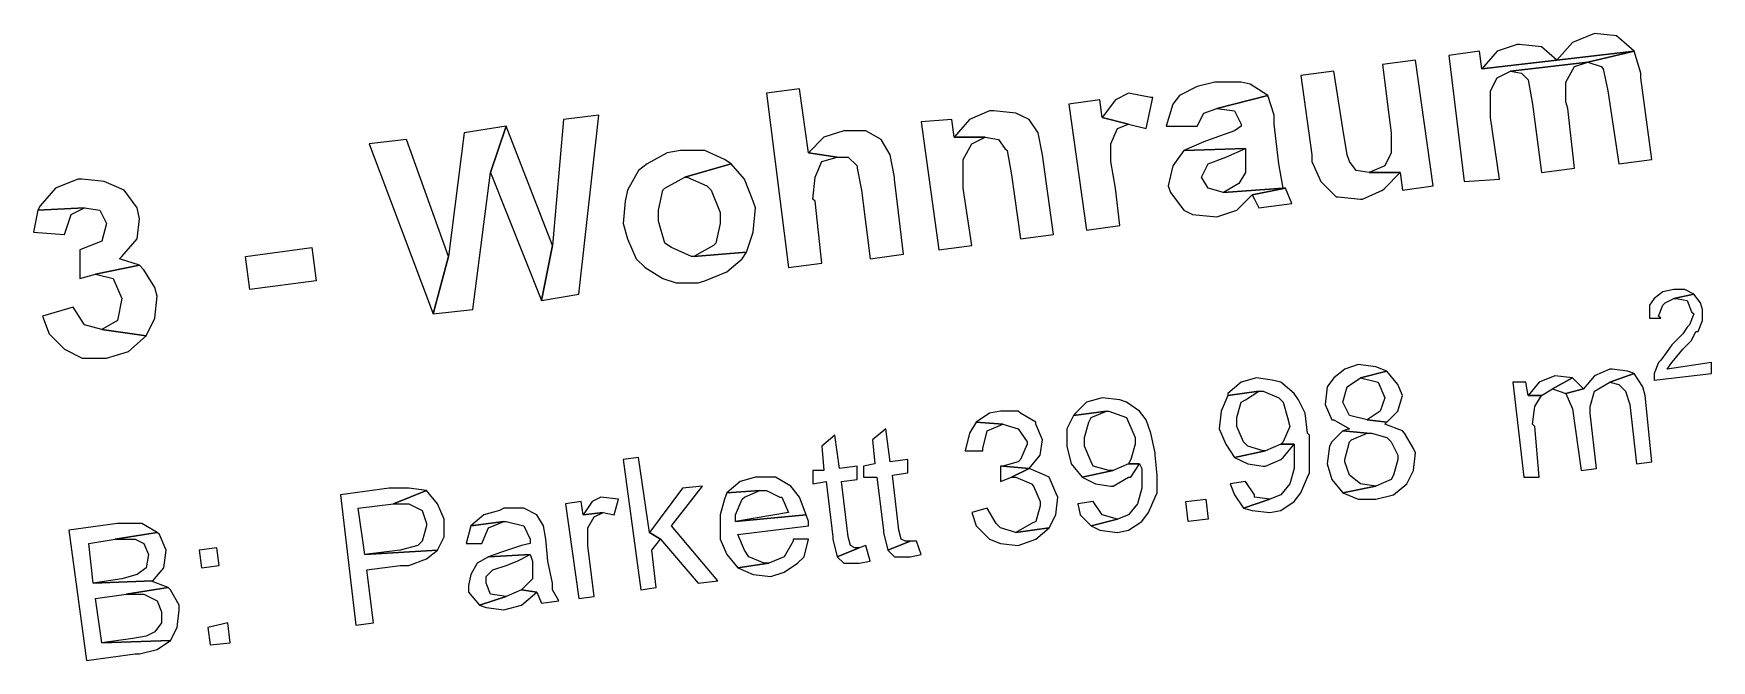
# Model space of a CAD drawing. Header units: metres. Extents: x 2713679.5 to 2713747.3, y 1226017.1 to 1226104.2.
# Drawn here: x 2713732.168 to 2713733.119, y 1226034.409 to 1226034.764 of the extents above; entities that cross this region are included whole.
import ezdxf

# ---------------------------------------------------------------- set-up
doc = ezdxf.new("R2010")
doc.units = ezdxf.units.M
doc.header["$MEASUREMENT"] = 0
doc.layers.add('texte', color=7, linetype='Continuous', true_color=0x000000)

msp = doc.modelspace()

# ---------------------------------------------------------------- linework, layer by layer
at = {"layer": 'texte'}
for points in [[(2713733.01049, 1226034.75814), (2713733.00923, 1226034.75814), (2713732.99797, 1226034.75438), (2713732.9892, 1226034.74437), (2713733.03177, 1226034.74938), (2713733.023, 1226034.75689)], [(2713733.05305, 1226034.7644), (2713733.04053, 1226034.75939), (2713733.04053, 1226034.75939), (2713733.03177, 1226034.74938), (2713733.07558, 1226034.75438), (2713733.06682, 1226034.7619), (2713733.06557, 1226034.76315)], [(2713732.95165, 1226034.74938), (2713732.93287, 1226034.74687), (2713732.93662, 1226034.71683), (2713732.93788, 1226034.70806), (2713732.93788, 1226034.6968), (2713732.93412, 1226034.68929), (2713732.92536, 1226034.68553), (2713732.94288, 1226034.68553), (2713732.94414, 1226034.67552), (2713732.96166, 1226034.67802)], [(2713732.98795, 1226034.75438), (2713732.97043, 1226034.75188), (2713732.97919, 1226034.68052), (2713732.99922, 1226034.68177), (2713732.99421, 1226034.71683), (2713732.99421, 1226034.71933), (2713732.99421, 1226034.73185), (2713732.99797, 1226034.73936), (2713733.00548, 1226034.74312), (2713733.04929, 1226034.74813), (2713733.07558, 1226034.75438), (2713733.03177, 1226034.74938), (2713732.9892, 1226034.74437)], [(2713733.04929, 1226034.74813), (2713733.00548, 1226034.74312), (2713733.01174, 1226034.74187), (2713733.01549, 1226034.73811), (2713733.01549, 1226034.73811), (2713733.018, 1226034.72434), (2713733.023, 1226034.68553), (2713733.04178, 1226034.68803), (2713733.03803, 1226034.72184), (2713733.03678, 1226034.72559), (2713733.03678, 1226034.73686), (2713733.04178, 1226034.74562)], [(2713733.07558, 1226034.75438), (2713733.04929, 1226034.74813), (2713733.05681, 1226034.74562), (2713733.05806, 1226034.74437), (2713733.06056, 1226034.73185), (2713733.06682, 1226034.69054), (2713733.0856, 1226034.69304), (2713733.07934, 1226034.73936), (2713733.07934, 1226034.74187)], [(2713732.83772, 1226034.73686), (2713732.82771, 1226034.73435), (2713732.81769, 1226034.72935), (2713732.81394, 1226034.72434), (2713732.81018, 1226034.71182), (2713732.82771, 1226034.71182), (2713732.83147, 1226034.71933), (2713732.83898, 1226034.72184), (2713732.86777, 1226034.72935), (2713732.85775, 1226034.73561), (2713732.85275, 1226034.73686)], [(2713732.90533, 1226034.74312), (2713732.88655, 1226034.74061), (2713732.89281, 1226034.69555), (2713732.89281, 1226034.69179), (2713732.89782, 1226034.68052), (2713732.90658, 1226034.67176), (2713732.90783, 1226034.67176), (2713732.92035, 1226034.67051), (2713732.9216, 1226034.67051), (2713732.93287, 1226034.67552), (2713732.93412, 1226034.67677), (2713732.94288, 1226034.68553), (2713732.92536, 1226034.68553), (2713732.91785, 1226034.68678), (2713732.91409, 1226034.69179), (2713732.91284, 1226034.69555), (2713732.91033, 1226034.71057)], [(2713732.60237, 1226034.7331), (2713732.58359, 1226034.7306), (2713732.59611, 1226034.6317), (2713732.61489, 1226034.6342), (2713732.61113, 1226034.66926), (2713732.60988, 1226034.67051), (2713732.61113, 1226034.68303), (2713732.61489, 1226034.69179), (2713732.62365, 1226034.69429), (2713732.60738, 1226034.6968)], [(2713732.7889, 1226034.7306), (2713732.78139, 1226034.72684), (2713732.77388, 1226034.71683), (2713732.7889, 1226034.71307), (2713732.79892, 1226034.71057), (2713732.80267, 1226034.72809), (2713732.80142, 1226034.72809)], [(2713732.86777, 1226034.72935), (2713732.83898, 1226034.72184), (2713732.84899, 1226034.72058), (2713732.85275, 1226034.71307), (2713732.85275, 1226034.71182), (2713732.84899, 1226034.70932), (2713732.83522, 1226034.70431), (2713732.83147, 1226034.70306), (2713732.8202, 1226034.69805), (2713732.85525, 1226034.6993), (2713732.85525, 1226034.69555), (2713732.85525, 1226034.68553), (2713732.8515, 1226034.67927), (2713732.84273, 1226034.67426), (2713732.87653, 1226034.67677), (2713732.87403, 1226034.69054), (2713732.87153, 1226034.71307), (2713732.87153, 1226034.71808)], [(2713732.48845, 1226034.71808), (2713732.46842, 1226034.71558), (2713732.46216, 1226034.64422), (2713732.4559, 1226034.61292), (2713732.47718, 1226034.61668)], [(2713732.71254, 1226034.72058), (2713732.71003, 1226034.72058), (2713732.69876, 1226034.71558), (2713732.69, 1226034.70556), (2713732.70753, 1226034.70556), (2713732.71504, 1226034.70431), (2713732.71879, 1226034.6993), (2713732.72005, 1226034.69805), (2713732.72255, 1226034.68428), (2713732.72756, 1226034.64797), (2713732.74634, 1226034.65048), (2713732.74008, 1226034.69555), (2713732.73757, 1226034.70806), (2713732.73257, 1226034.71558), (2713732.72505, 1226034.71933)], [(2713732.77263, 1226034.72684), (2713732.7551, 1226034.72434), (2713732.76511, 1226034.65298), (2713732.78389, 1226034.65549), (2713732.78139, 1226034.67677), (2713732.77889, 1226034.69179), (2713732.77889, 1226034.70181), (2713732.78264, 1226034.71057), (2713732.7889, 1226034.71307), (2713732.77388, 1226034.71683)], [(2713732.43587, 1226034.71182), (2713732.41208, 1226034.70806), (2713732.40332, 1226034.63796), (2713732.39456, 1226034.60541), (2713732.41709, 1226034.60791), (2713732.4271, 1226034.68553)], [(2713732.43587, 1226034.71182), (2713732.4271, 1226034.68553), (2713732.4559, 1226034.61292), (2713732.46216, 1226034.64422)], [(2713732.62741, 1226034.70932), (2713732.62741, 1226034.70932), (2713732.61614, 1226034.70556), (2713732.60738, 1226034.6968), (2713732.62365, 1226034.69429), (2713732.62991, 1226034.69429), (2713732.63492, 1226034.68929), (2713732.63492, 1226034.68803), (2713732.63742, 1226034.67552), (2713732.64243, 1226034.63671), (2713732.66121, 1226034.63921), (2713732.6562, 1226034.68177), (2713732.6562, 1226034.68303), (2713732.6537, 1226034.69555), (2713732.64869, 1226034.70431), (2713732.63993, 1226034.70932)], [(2713732.68875, 1226034.71558), (2713732.67122, 1226034.71432), (2713732.68124, 1226034.64171), (2713732.70002, 1226034.64422), (2713732.69501, 1226034.67677), (2713732.69501, 1226034.68177), (2713732.69501, 1226034.69304), (2713732.70002, 1226034.70181), (2713732.70753, 1226034.70556), (2713732.69, 1226034.70556)], [(2713732.37953, 1226034.70431), (2713732.35825, 1226034.70181), (2713732.39456, 1226034.60541), (2713732.40332, 1226034.63796)], [(2713732.8202, 1226034.69805), (2713732.81394, 1226034.68929), (2713732.81143, 1226034.67802), (2713732.81269, 1226034.67426), (2713732.8202, 1226034.66425), (2713732.82521, 1226034.66174), (2713732.83898, 1226034.66049), (2713732.85024, 1226034.66425), (2713732.85901, 1226034.67301), (2713732.87779, 1226034.67677), (2713732.87653, 1226034.67677), (2713732.84273, 1226034.67426), (2713732.83397, 1226034.67677), (2713732.83021, 1226034.68303), (2713732.83397, 1226034.69054), (2713732.84398, 1226034.69429), (2713732.85525, 1226034.6993)], [(2713732.53477, 1226034.69805), (2713732.52726, 1226034.6968), (2713732.51599, 1226034.69054), (2713732.51098, 1226034.68678), (2713732.50472, 1226034.67552), (2713732.50347, 1226034.66926), (2713732.50222, 1226034.65674), (2713732.50472, 1226034.64797), (2713732.50973, 1226034.63671), (2713732.51474, 1226034.6317), (2713732.52475, 1226034.62544), (2713732.53226, 1226034.62294), (2713732.54478, 1226034.62294), (2713732.54854, 1226034.62419), (2713732.56106, 1226034.6292), (2713732.56982, 1226034.63671), (2713732.57232, 1226034.64046), (2713732.54228, 1226034.63796), (2713732.54103, 1226034.63796), (2713732.52976, 1226034.64297), (2713732.526, 1226034.64547), (2713732.52225, 1226034.65799), (2713732.52225, 1226034.66425), (2713732.52475, 1226034.67552), (2713732.526, 1226034.67677), (2713732.53727, 1226034.68303), (2713732.56356, 1226034.69054), (2713732.5598, 1226034.69304), (2713732.54854, 1226034.69805)], [(2713732.56356, 1226034.69054), (2713732.53727, 1226034.68303), (2713732.53852, 1226034.68303), (2713732.54979, 1226034.67802), (2713732.55229, 1226034.67552), (2713732.5573, 1226034.663), (2713732.5573, 1226034.65674), (2713732.5548, 1226034.64547), (2713732.55355, 1226034.64422), (2713732.54228, 1226034.63796), (2713732.57232, 1226034.64046), (2713732.57608, 1226034.65173), (2713732.57733, 1226034.6655), (2713732.57608, 1226034.66926), (2713732.57107, 1226034.68177)], [(2713732.1955, 1226034.68177), (2713732.193, 1226034.68177), (2713732.18048, 1226034.67677), (2713732.18048, 1226034.67677), (2713732.17172, 1226034.66675), (2713732.17047, 1226034.66425), (2713732.19676, 1226034.6655), (2713732.20552, 1226034.66425), (2713732.20928, 1226034.65674), (2713732.20677, 1226034.64672), (2713732.19425, 1226034.64171), (2713732.19425, 1226034.62544), (2713732.20302, 1226034.62794), (2713732.22805, 1226034.63295), (2713732.21679, 1226034.63671), (2713732.21804, 1226034.63796), (2713732.2268, 1226034.64797), (2713732.22805, 1226034.65924), (2713732.2268, 1226034.6655), (2713732.21929, 1226034.67552), (2713732.20802, 1226034.68052)], [(2713732.87779, 1226034.67677), (2713732.85901, 1226034.67301), (2713732.86026, 1226034.67051), (2713732.86276, 1226034.6655), (2713732.88154, 1226034.668)], [(2713732.17047, 1226034.66425), (2713732.16796, 1226034.65173), (2713732.18549, 1226034.65048), (2713732.18924, 1226034.66174), (2713732.19676, 1226034.6655)], [(2713732.29065, 1226034.61918), (2713732.28814, 1226034.63796), (2713732.3257, 1226034.64297), (2713732.3282, 1226034.62419), (2713732.29065, 1226034.61918)], [(2713732.22805, 1226034.63295), (2713732.20302, 1226034.62794), (2713732.21303, 1226034.62544), (2713732.21804, 1226034.61417), (2713732.21804, 1226034.61417), (2713732.21553, 1226034.60165), (2713732.20677, 1226034.59665), (2713732.23181, 1226034.59289), (2713732.23682, 1226034.60291), (2713732.23807, 1226034.61542), (2713732.23682, 1226034.62043), (2713732.23056, 1226034.63045)], [(2713733.09812, 1226034.61918), (2713733.09186, 1226034.61793), (2713733.08685, 1226034.61417), (2713733.08435, 1226034.61042), (2713733.08435, 1226034.60291), (2713733.09061, 1226034.60291), (2713733.08935, 1226034.60416), (2713733.09186, 1226034.61042), (2713733.09311, 1226034.61167), (2713733.09812, 1226034.61417), (2713733.10939, 1226034.61668), (2713733.10438, 1226034.61918)], [(2713733.10939, 1226034.61668), (2713733.09812, 1226034.61417), (2713733.09937, 1226034.61417), (2713733.10563, 1226034.61292), (2713733.10563, 1226034.61292), (2713733.10813, 1226034.60666), (2713733.10939, 1226034.60541), (2713733.10688, 1226034.59915), (2713733.10563, 1226034.5979), (2713733.10313, 1226034.59414), (2713733.09687, 1226034.58788), (2713733.09436, 1226034.58413), (2713733.09061, 1226034.57912), (2713733.08935, 1226034.57787), (2713733.08685, 1226034.57161), (2713733.08685, 1226034.56785), (2713733.1194, 1226034.57161), (2713733.1194, 1226034.57787), (2713733.09436, 1226034.57411), (2713733.09687, 1226034.57787), (2713733.09812, 1226034.57912), (2713733.10313, 1226034.58538), (2713733.10813, 1226034.59039), (2713733.11064, 1226034.59539), (2713733.11189, 1226034.59539), (2713733.11439, 1226034.60165), (2713733.11439, 1226034.60791), (2713733.11314, 1226034.61167)], [(2713732.1905, 1226034.60917), (2713732.17297, 1226034.60416), (2713732.17673, 1226034.59414), (2713732.18549, 1226034.58538), (2713732.1955, 1226034.58037), (2713732.20928, 1226034.58037), (2713732.20928, 1226034.58037), (2713732.22179, 1226034.58413), (2713732.23181, 1226034.59289), (2713732.20677, 1226034.59665), (2713732.19676, 1226034.59915)], [(2713732.9191, 1226034.57662), (2713732.91159, 1226034.57411), (2713732.90533, 1226034.5691), (2713732.90157, 1226034.5641), (2713732.90032, 1226034.55408), (2713732.90032, 1226034.55408), (2713732.90407, 1226034.54532), (2713732.90533, 1226034.54532), (2713732.91409, 1226034.54031), (2713732.91033, 1226034.53906), (2713732.92411, 1226034.53781), (2713732.92661, 1226034.53781), (2713732.93537, 1226034.5353), (2713732.93788, 1226034.5328), (2713732.94163, 1226034.52529), (2713732.94163, 1226034.52278), (2713732.93913, 1226034.51402), (2713732.93788, 1226034.51152), (2713732.92911, 1226034.50776), (2713732.91033, 1226034.50401), (2713732.91033, 1226034.50401), (2713732.9191, 1226034.50025), (2713732.92911, 1226034.50025), (2713732.92911, 1226034.50025), (2713732.93913, 1226034.50275), (2713732.94664, 1226034.50901), (2713732.95039, 1226034.51653), (2713732.95165, 1226034.52654), (2713732.95039, 1226034.52904), (2713732.94539, 1226034.53781), (2713732.94414, 1226034.53906), (2713732.93412, 1226034.54281), (2713732.93537, 1226034.54407), (2713732.92411, 1226034.54532), (2713732.92411, 1226034.54532), (2713732.91409, 1226034.54782), (2713732.91033, 1226034.55533), (2713732.91284, 1226034.5641), (2713732.92035, 1226034.5691), (2713732.93537, 1226034.57286), (2713732.92911, 1226034.57536)], [(2713732.86151, 1226034.5691), (2713732.85275, 1226034.5666), (2713732.84524, 1226034.56034), (2713732.84524, 1226034.55909), (2713732.86276, 1226034.56159), (2713732.86527, 1226034.56159), (2713732.87403, 1226034.55784), (2713732.87653, 1226034.55533), (2713732.87904, 1226034.54657), (2713732.88029, 1226034.54156), (2713732.87653, 1226034.5328), (2713732.87528, 1226034.53155), (2713732.88279, 1226034.53155), (2713732.88279, 1226034.52904), (2713732.88279, 1226034.52779), (2713732.88279, 1226034.51778), (2713732.88029, 1226034.50901), (2713732.87528, 1226034.50275), (2713732.86902, 1226034.50025), (2713732.854, 1226034.49524), (2713732.85901, 1226034.49399), (2713732.86902, 1226034.49274), (2713732.87528, 1226034.49399), (2713732.88279, 1226034.499), (2713732.88655, 1226034.50401), (2713732.8903, 1226034.51277), (2713732.89156, 1226034.51527), (2713732.89156, 1226034.52529), (2713732.89156, 1226034.53656), (2713732.8903, 1226034.53781), (2713732.88905, 1226034.54907), (2713732.8853, 1226034.55659), (2713732.88279, 1226034.56034), (2713732.87528, 1226034.5666), (2713732.87027, 1226034.56785)], [(2713732.93537, 1226034.57286), (2713732.92035, 1226034.5691), (2713732.93036, 1226034.5666), (2713732.93412, 1226034.55784), (2713732.93162, 1226034.55033), (2713732.92411, 1226034.54532), (2713732.93537, 1226034.54407), (2713732.94163, 1226034.55033), (2713732.94414, 1226034.55909), (2713732.94163, 1226034.56535)], [(2713733.01424, 1226034.5666), (2713733.00673, 1226034.5666), (2713733.01299, 1226034.51277), (2713733.02175, 1226034.51277), (2713733.01925, 1226034.54156), (2713733.018, 1226034.54281), (2713733.01925, 1226034.55283), (2713733.023, 1226034.55909), (2713733.01549, 1226034.55909)], [(2713733.03052, 1226034.57036), (2713733.03052, 1226034.57036), (2713733.02175, 1226034.5666), (2713733.01549, 1226034.55909), (2713733.023, 1226034.55909), (2713733.02926, 1226034.56285), (2713733.04053, 1226034.5691), (2713733.04053, 1226034.5691)], [(2713733.04053, 1226034.5691), (2713733.02926, 1226034.56285), (2713733.03678, 1226034.56034), (2713733.04679, 1226034.56285)], [(2713733.06307, 1226034.57411), (2713733.06181, 1226034.57411), (2713733.05305, 1226034.57036), (2713733.04679, 1226034.56285), (2713733.03678, 1226034.56034), (2713733.04053, 1226034.55158), (2713733.04554, 1226034.51653), (2713733.0543, 1226034.51778), (2713733.05055, 1226034.54907), (2713733.05055, 1226034.55283), (2713733.05305, 1226034.56159), (2713733.05305, 1226034.56159), (2713733.06181, 1226034.5666), (2713733.07558, 1226034.57161), (2713733.07183, 1226034.57286)], [(2713733.07558, 1226034.57161), (2713733.06181, 1226034.5666), (2713733.06682, 1226034.56535), (2713733.07058, 1226034.56159), (2713733.07308, 1226034.55408), (2713733.07684, 1226034.52028), (2713733.0856, 1226034.52153), (2713733.08184, 1226034.55909), (2713733.08059, 1226034.5641)], [(2713732.77388, 1226034.55784), (2713732.76511, 1226034.55533), (2713732.75886, 1226034.54907), (2713732.7576, 1226034.54782), (2713732.77638, 1226034.55033), (2713732.77763, 1226034.55033), (2713732.78765, 1226034.54657), (2713732.7889, 1226034.54407), (2713732.79266, 1226034.5353), (2713732.79266, 1226034.53155), (2713732.79015, 1226034.52278), (2713732.7889, 1226034.52028), (2713732.79516, 1226034.52028), (2713732.79641, 1226034.51778), (2713732.79641, 1226034.51653), (2713732.79641, 1226034.50651), (2713732.79391, 1226034.49775), (2713732.7889, 1226034.49149), (2713732.78264, 1226034.48898), (2713732.76762, 1226034.48523), (2713732.77263, 1226034.48272), (2713732.78264, 1226034.48147), (2713732.7889, 1226034.48272), (2713732.79641, 1226034.48773), (2713732.80017, 1226034.49274), (2713732.80392, 1226034.5015), (2713732.80518, 1226034.50401), (2713732.80518, 1226034.51402), (2713732.80392, 1226034.52529), (2713732.80392, 1226034.52654), (2713732.80142, 1226034.53781), (2713732.79892, 1226034.54532), (2713732.79516, 1226034.55033), (2713732.78765, 1226034.55533), (2713732.78389, 1226034.55659)], [(2713732.84524, 1226034.55909), (2713732.84148, 1226034.55033), (2713732.84023, 1226034.54031), (2713732.84398, 1226034.53155), (2713732.84899, 1226034.52404), (2713732.86652, 1226034.52779), (2713732.86527, 1226034.52779), (2713732.8565, 1226034.5303), (2713732.854, 1226034.5328), (2713732.85024, 1226034.54156), (2713732.85024, 1226034.54657), (2713732.85275, 1226034.55533), (2713732.85525, 1226034.55659), (2713732.86276, 1226034.56159)], [(2713732.71629, 1226034.55033), (2713732.71003, 1226034.54907), (2713732.70252, 1226034.54407), (2713732.71754, 1226034.54281), (2713732.72631, 1226034.54031), (2713732.73131, 1226034.5328), (2713732.73131, 1226034.53155), (2713732.72756, 1226034.52278), (2713732.72631, 1226034.52153), (2713732.71754, 1226034.51903), (2713732.73257, 1226034.51778), (2713732.73883, 1226034.52529), (2713732.74008, 1226034.53405), (2713732.74008, 1226034.53405), (2713732.73632, 1226034.54281), (2713732.73632, 1226034.54407), (2713732.72756, 1226034.54907), (2713732.72631, 1226034.55033)], [(2713732.7576, 1226034.54782), (2713732.75385, 1226034.54031), (2713732.75385, 1226034.5303), (2713732.75635, 1226034.52028), (2713732.76261, 1226034.51277), (2713732.78014, 1226034.51653), (2713732.77763, 1226034.51653), (2713732.76887, 1226034.51903), (2713732.76762, 1226034.52153), (2713732.76386, 1226034.5303), (2713732.76386, 1226034.5353), (2713732.76637, 1226034.54407), (2713732.76762, 1226034.54657), (2713732.77638, 1226034.55033)], [(2713732.65119, 1226034.54031), (2713732.64368, 1226034.53405), (2713732.64493, 1226034.52028), (2713732.63867, 1226034.51903), (2713732.63867, 1226034.51277), (2713732.64619, 1226034.51277), (2713732.64994, 1226034.48272), (2713732.64994, 1226034.48147), (2713732.65244, 1226034.47146), (2713732.66496, 1226034.47646), (2713732.66246, 1226034.47646), (2713732.65996, 1226034.47772), (2713732.6587, 1226034.48272), (2713732.65495, 1226034.51402), (2713732.66371, 1226034.51527), (2713732.66371, 1226034.52278), (2713732.6537, 1226034.52153)], [(2713732.70252, 1226034.54407), (2713732.69876, 1226034.53781), (2713732.69626, 1226034.52779), (2713732.70628, 1226034.52779), (2713732.70628, 1226034.52904), (2713732.70878, 1226034.53906), (2713732.70878, 1226034.53906), (2713732.71754, 1226034.54281)], [(2713732.91033, 1226034.53906), (2713732.90407, 1226034.5328), (2713732.90282, 1226034.5303), (2713732.90157, 1226034.52028), (2713732.90407, 1226034.51152), (2713732.91033, 1226034.50401), (2713732.92911, 1226034.50776), (2713732.92035, 1226034.50901), (2713732.91409, 1226034.51402), (2713732.91159, 1226034.52153), (2713732.91159, 1226034.52278), (2713732.91409, 1226034.5328), (2713732.91534, 1226034.53405), (2713732.92411, 1226034.53781)], [(2713732.6224, 1226034.53656), (2713732.61489, 1226034.5303), (2713732.61614, 1226034.51653), (2713732.60988, 1226034.51653), (2713732.60988, 1226034.50901), (2713732.61739, 1226034.51027), (2713732.62115, 1226034.47897), (2713732.62115, 1226034.47772), (2713732.62365, 1226034.4677), (2713732.63617, 1226034.47271), (2713732.63367, 1226034.47271), (2713732.63116, 1226034.47396), (2713732.62991, 1226034.47897), (2713732.62615, 1226034.51027), (2713732.63492, 1226034.51152), (2713732.63492, 1226034.51903), (2713732.6249, 1226034.51778)], [(2713732.87528, 1226034.53155), (2713732.86652, 1226034.52779), (2713732.84899, 1226034.52404), (2713732.8565, 1226034.52028), (2713732.86527, 1226034.51903), (2713732.86652, 1226034.51903), (2713732.87528, 1226034.52278), (2713732.87653, 1226034.52404), (2713732.88279, 1226034.53155)], [(2713732.51098, 1226034.52404), (2713732.50222, 1226034.52278), (2713732.51223, 1226034.44892), (2713732.521, 1226034.45018), (2713732.51849, 1226034.47146), (2713732.5235, 1226034.47772), (2713732.51724, 1226034.48147)], [(2713732.71629, 1226034.51903), (2713732.71629, 1226034.51027), (2713732.72255, 1226034.51277), (2713732.73257, 1226034.51778), (2713732.73257, 1226034.51778), (2713732.71754, 1226034.51903)], [(2713732.7889, 1226034.52028), (2713732.78014, 1226034.51653), (2713732.76261, 1226034.51277), (2713732.77012, 1226034.50901), (2713732.77889, 1226034.50776), (2713732.78014, 1226034.50776), (2713732.7889, 1226034.51277), (2713732.79015, 1226034.51277), (2713732.79516, 1226034.52028)], [(2713732.57858, 1226034.51277), (2713732.57733, 1226034.51277), (2713732.56857, 1226034.51027), (2713732.56106, 1226034.50401), (2713732.57983, 1226034.50526), (2713732.58359, 1226034.50526), (2713732.5911, 1226034.5015), (2713732.59235, 1226034.5015), (2713732.59611, 1226034.49274), (2713732.56606, 1226034.48773), (2713732.60612, 1226034.49149), (2713732.60237, 1226034.5015), (2713732.59736, 1226034.50776), (2713732.59736, 1226034.50776), (2713732.5886, 1226034.51277)], [(2713732.73257, 1226034.51778), (2713732.72255, 1226034.51277), (2713732.72505, 1226034.51277), (2713732.73382, 1226034.50901), (2713732.73507, 1226034.50776), (2713732.73883, 1226034.499), (2713732.73883, 1226034.4965), (2713732.73632, 1226034.48773), (2713732.73382, 1226034.48648), (2713732.72505, 1226034.48147), (2713732.74383, 1226034.48398), (2713732.74759, 1226034.49149), (2713732.74884, 1226034.5015), (2713732.74759, 1226034.50401), (2713732.74383, 1226034.51277), (2713732.74133, 1226034.51402)], [(2713732.85525, 1226034.51027), (2713732.84649, 1226034.50901), (2713732.84899, 1226034.50275), (2713732.854, 1226034.49524), (2713732.86902, 1226034.50025), (2713732.86026, 1226034.5015), (2713732.86026, 1226034.50275)], [(2713732.36952, 1226034.50651), (2713732.34198, 1226034.50275), (2713732.35074, 1226034.42889), (2713732.36075, 1226034.43014), (2713732.357, 1226034.46019), (2713732.37578, 1226034.46269), (2713732.38078, 1226034.46269), (2713732.3908, 1226034.46645), (2713732.39706, 1226034.47146), (2713732.35575, 1226034.46895), (2713732.35199, 1226034.49524), (2713732.37202, 1226034.49775), (2713732.3908, 1226034.50526), (2713732.3908, 1226034.50526), (2713732.38078, 1226034.50651), (2713732.37953, 1226034.50651)], [(2713732.3908, 1226034.50526), (2713732.37202, 1226034.49775), (2713732.38078, 1226034.49775), (2713732.3883, 1226034.49399), (2713732.3908, 1226034.48648), (2713732.3908, 1226034.48523), (2713732.3883, 1226034.47646), (2713732.38579, 1226034.47396), (2713732.37578, 1226034.47146), (2713732.35575, 1226034.46895), (2713732.39706, 1226034.47146), (2713732.40081, 1226034.47897), (2713732.40081, 1226034.48898), (2713732.40081, 1226034.48898), (2713732.39706, 1226034.49775)], [(2713732.47843, 1226034.499), (2713732.46967, 1226034.49775), (2713732.47718, 1226034.44392), (2713732.48594, 1226034.44517), (2713732.48219, 1226034.47396), (2713732.48219, 1226034.47521), (2713732.48219, 1226034.48398), (2713732.48594, 1226034.49024), (2713732.49095, 1226034.49274), (2713732.47968, 1226034.49149)], [(2713732.4897, 1226034.5015), (2713732.48469, 1226034.499), (2713732.47968, 1226034.49149), (2713732.49095, 1226034.49274), (2713732.49721, 1226034.49149), (2713732.49971, 1226034.50025), (2713732.49971, 1226034.50025)], [(2713732.54729, 1226034.50776), (2713732.53602, 1226034.50651), (2713732.51724, 1226034.48147), (2713732.5235, 1226034.47772), (2713732.54478, 1226034.45268), (2713732.55605, 1226034.45393), (2713732.52976, 1226034.48523)], [(2713732.56106, 1226034.50401), (2713732.5598, 1226034.50025), (2713732.5573, 1226034.49149), (2713732.5573, 1226034.48147), (2713732.5573, 1226034.47772), (2713732.56106, 1226034.46895), (2713732.56732, 1226034.46144), (2713732.58484, 1226034.46395), (2713732.58234, 1226034.46395), (2713732.57358, 1226034.4677), (2713732.57107, 1226034.47146), (2713732.56732, 1226034.48022), (2713732.60738, 1226034.48523), (2713732.60738, 1226034.48773), (2713732.60612, 1226034.49149), (2713732.56606, 1226034.48773), (2713732.56606, 1226034.49149), (2713732.56982, 1226034.50025), (2713732.57107, 1226034.5015), (2713732.57983, 1226034.50526)], [(2713732.76887, 1226034.499), (2713732.76011, 1226034.49775), (2713732.76136, 1226034.49149), (2713732.76762, 1226034.48523), (2713732.78264, 1226034.48898), (2713732.77388, 1226034.49149), (2713732.77388, 1226034.49149)], [(2713732.8227, 1226034.48773), (2713732.82145, 1226034.499), (2713732.83272, 1226034.50025), (2713732.83397, 1226034.48898), (2713732.8227, 1226034.48773)], [(2713732.43462, 1226034.49524), (2713732.43211, 1226034.49399), (2713732.42335, 1226034.49149), (2713732.42335, 1226034.49149), (2713732.41584, 1226034.48523), (2713732.41584, 1226034.48523), (2713732.43462, 1226034.48773), (2713732.43587, 1226034.48773), (2713732.44588, 1226034.48523), (2713732.44964, 1226034.47772), (2713732.44964, 1226034.47521), (2713732.44463, 1226034.47396), (2713732.43336, 1226034.47021), (2713732.42585, 1226034.4677), (2713732.44964, 1226034.46895), (2713732.45089, 1226034.4652), (2713732.45089, 1226034.45518), (2713732.44463, 1226034.44892), (2713732.45339, 1226034.44767), (2713732.4559, 1226034.44141), (2713732.46591, 1226034.44266), (2713732.46216, 1226034.44892), (2713732.46216, 1226034.45268), (2713732.45965, 1226034.4652), (2713732.4584, 1226034.47772), (2713732.45715, 1226034.48523), (2713732.45339, 1226034.49149), (2713732.44588, 1226034.49524), (2713732.44463, 1226034.49524)], [(2713732.70878, 1226034.49524), (2713732.70002, 1226034.49274), (2713732.70252, 1226034.48523), (2713732.71003, 1226034.47772), (2713732.71629, 1226034.47521), (2713732.72631, 1226034.47396), (2713732.72631, 1226034.47396), (2713732.73632, 1226034.47772), (2713732.74383, 1226034.48398), (2713732.72505, 1226034.48147), (2713732.72505, 1226034.48147), (2713732.71629, 1226034.48398), (2713732.71379, 1226034.48648)], [(2713732.21553, 1226034.48648), (2713732.18799, 1226034.48272), (2713732.19801, 1226034.40886), (2713732.22555, 1226034.41262), (2713732.22805, 1226034.41262), (2713732.23807, 1226034.41512), (2713732.24558, 1226034.42013), (2713732.20677, 1226034.41888), (2713732.20302, 1226034.44392), (2713732.22054, 1226034.44642), (2713732.24433, 1226034.45018), (2713732.23431, 1226034.45393), (2713732.23556, 1226034.45393), (2713732.20176, 1226034.45268), (2713732.19926, 1226034.47521), (2713732.21428, 1226034.47772), (2713732.23807, 1226034.48147), (2713732.22931, 1226034.48648), (2713732.2268, 1226034.48648)], [(2713732.23807, 1226034.48147), (2713732.21428, 1226034.47772), (2713732.21553, 1226034.47772), (2713732.22555, 1226034.47772), (2713732.23056, 1226034.47521), (2713732.23306, 1226034.46895), (2713732.23181, 1226034.46144), (2713732.2268, 1226034.45769), (2713732.21804, 1226034.45518), (2713732.20176, 1226034.45268), (2713732.23556, 1226034.45393), (2713732.24182, 1226034.46144), (2713732.24308, 1226034.47146), (2713732.24308, 1226034.47146), (2713732.23932, 1226034.48022)], [(2713732.41584, 1226034.48523), (2713732.41333, 1226034.47521), (2713732.4221, 1226034.47521), (2713732.42585, 1226034.48398), (2713732.42585, 1226034.48398), (2713732.43462, 1226034.48773)], [(2713732.27187, 1226034.47271), (2713732.26185, 1226034.47146), (2713732.26311, 1226034.46144), (2713732.27312, 1226034.46269)], [(2713732.59861, 1226034.47772), (2713732.59861, 1226034.47646), (2713732.59361, 1226034.4677), (2713732.58484, 1226034.46395), (2713732.56732, 1226034.46144), (2713732.56732, 1226034.46144), (2713732.57608, 1226034.45769), (2713732.58609, 1226034.45643), (2713732.59361, 1226034.45894), (2713732.60112, 1226034.46395), (2713732.60487, 1226034.4677), (2713732.60738, 1226034.47772)], [(2713732.63993, 1226034.47396), (2713732.63617, 1226034.47271), (2713732.62365, 1226034.4677), (2713732.62741, 1226034.46395), (2713732.63617, 1226034.46395), (2713732.64243, 1226034.4652)], [(2713732.66872, 1226034.47646), (2713732.66496, 1226034.47646), (2713732.65244, 1226034.47146), (2713732.6562, 1226034.4677), (2713732.66496, 1226034.4677), (2713732.67122, 1226034.46895)], [(2713732.42585, 1226034.4677), (2713732.41959, 1226034.46395), (2713732.41584, 1226034.45769), (2713732.41459, 1226034.45143), (2713732.41459, 1226034.44767), (2713732.42084, 1226034.44016), (2713732.43587, 1226034.44517), (2713732.4271, 1226034.44642), (2713732.4246, 1226034.45268), (2713732.4246, 1226034.45643), (2713732.42836, 1226034.46019), (2713732.43587, 1226034.46269), (2713732.44213, 1226034.4652), (2713732.44964, 1226034.46895)], [(2713732.24433, 1226034.45018), (2713732.22054, 1226034.44642), (2713732.22179, 1226034.44642), (2713732.23056, 1226034.44642), (2713732.23807, 1226034.44266), (2713732.24057, 1226034.4364), (2713732.24057, 1226034.43014), (2713732.23682, 1226034.42514), (2713732.23181, 1226034.42263), (2713732.2243, 1226034.42138), (2713732.20677, 1226034.41888), (2713732.24558, 1226034.42013), (2713732.24934, 1226034.42764), (2713732.24934, 1226034.42764), (2713732.25059, 1226034.43766), (2713732.25059, 1226034.44016), (2713732.24558, 1226034.44892)], [(2713732.44463, 1226034.44892), (2713732.43587, 1226034.44517), (2713732.42084, 1226034.44016), (2713732.4246, 1226034.43891), (2713732.43462, 1226034.43766), (2713732.43462, 1226034.43766), (2713732.44463, 1226034.44016), (2713732.44588, 1226034.44141), (2713732.45339, 1226034.44767)], [(2713732.27813, 1226034.43014), (2713732.26686, 1226034.42764), (2713732.26811, 1226034.41763), (2713732.27938, 1226034.41888)]]:
    msp.add_lwpolyline(points, close=True, dxfattribs=at)

doc.saveas('drawing.dxf')
